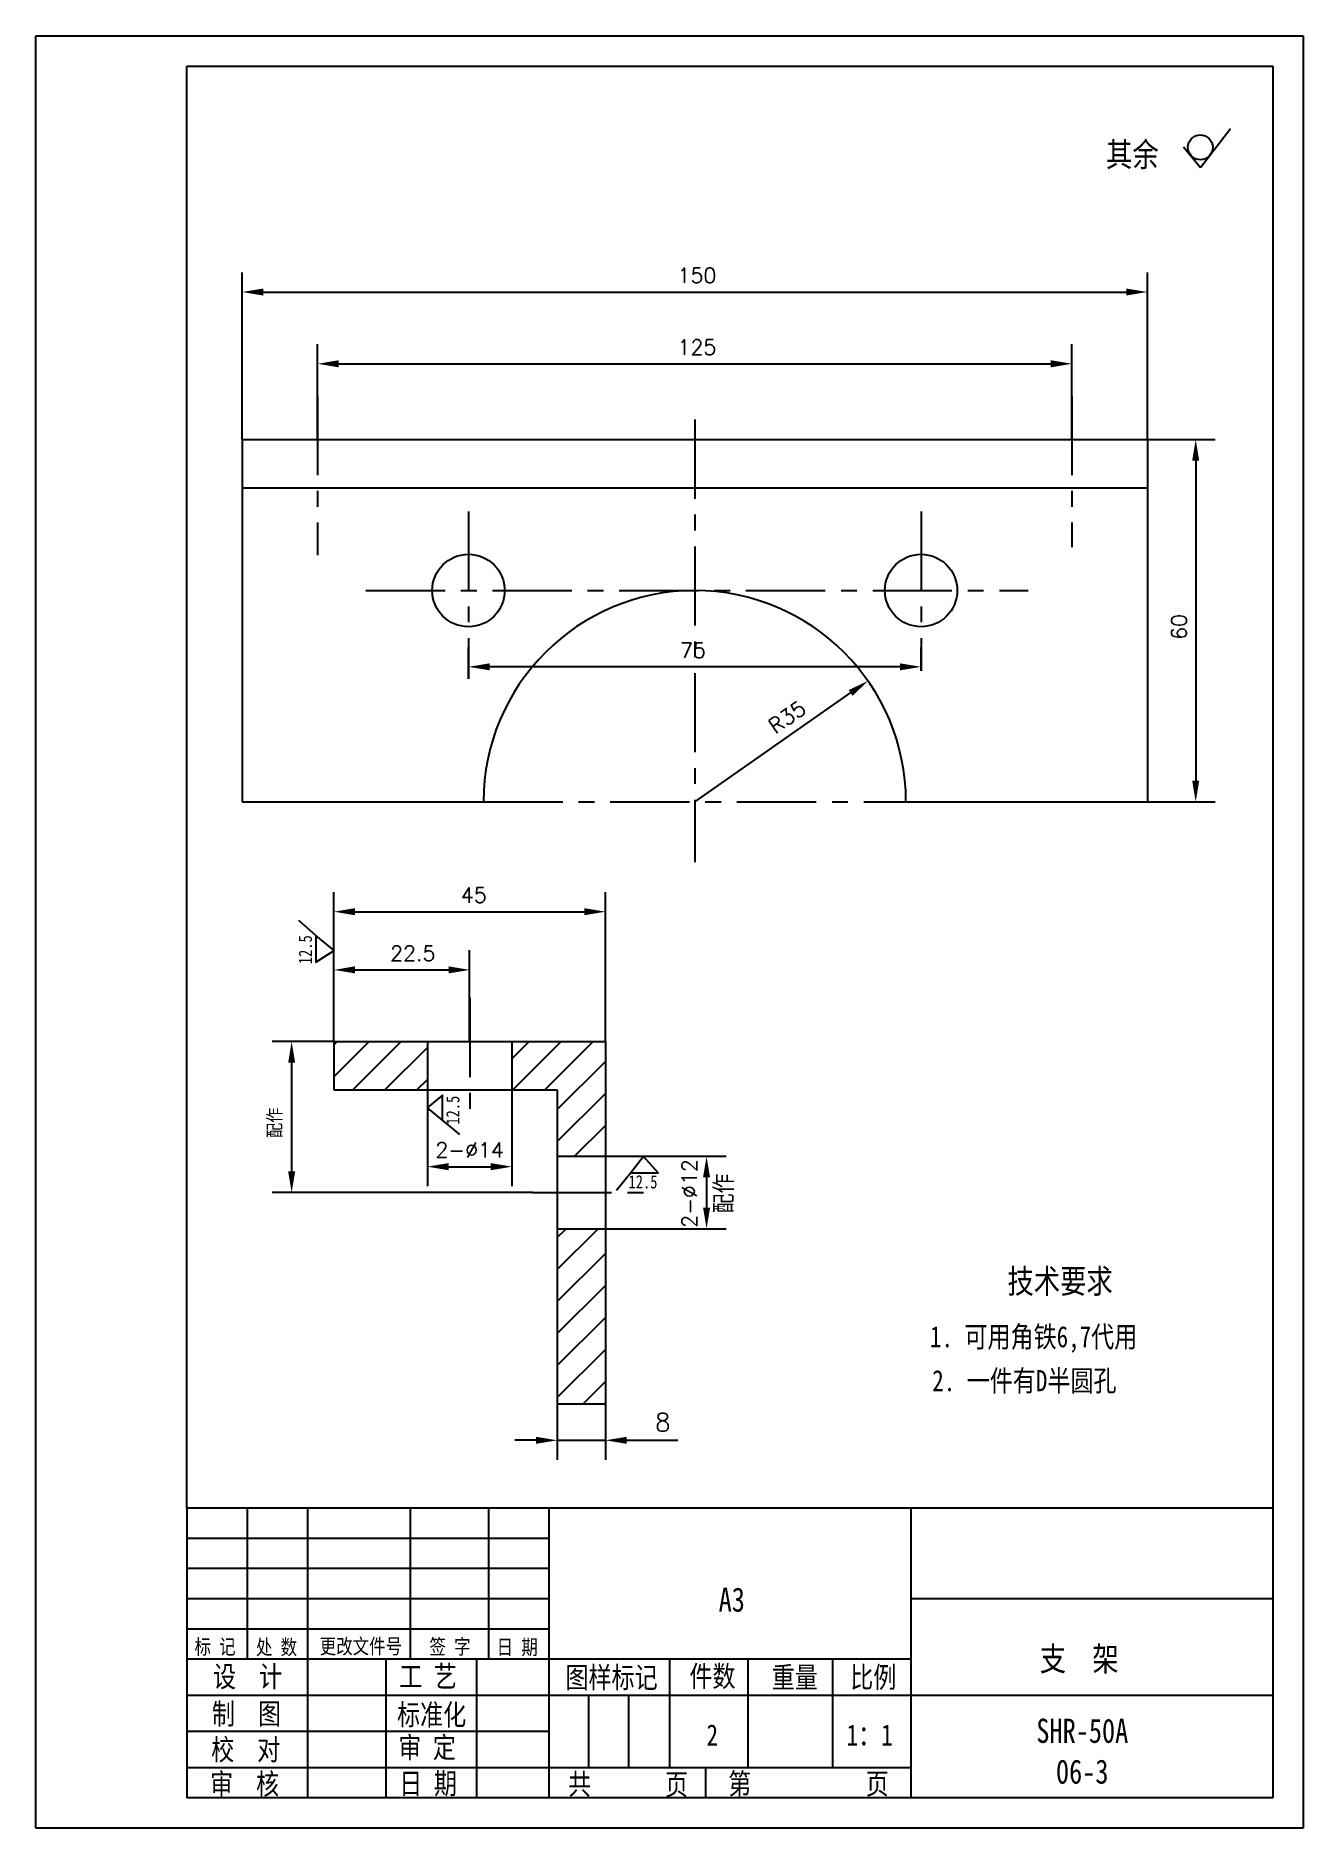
# Model space of a CAD drawing. Extents: x 338 to 548, y 125 to 422.
import ezdxf

# ---------------------------------------------------------------- set-up
doc = ezdxf.new("R2010")
doc.units = 0
doc.header["$LTSCALE"] = 10.5
doc.header["$MEASUREMENT"] = 0
doc.linetypes.add('CENTER', pattern=[2, 1.25, -0.25, 0.25, -0.25])
doc.layers.get('0').update_dxf_attribs({"color": 2, "linetype": 'CONTINUOUS'})
doc.layers.get('DEFPOINTS').update_dxf_attribs({"linetype": 'CONTINUOUS'})
doc.layers.add('PART', color=3, linetype='CONTINUOUS')
doc.layers.add('SMPEN_THICK', color=7, linetype='CONTINUOUS')
doc.styles.add('HZDX', font='', dxfattribs={"width": 0.8, "height": 7.5})
doc.styles.get("Standard").update_dxf_attribs({"font": 'txt.shx', "height": 2.5, "bigfont": 'hzfs.shx'})
doc.styles.get('HZDX').set_extended_font_data('SimSun')
doc.dimstyles.get("Standard").update_dxf_attribs({"dimtxt": 0.18, "dimasz": 0.18, "dimexe": 0.18, "dimexo": 0.0625, "dimgap": 0.09, "dimtad": 0, "dimtih": 1, "dimtoh": 1, "dimdec": 4, "dimzin": 0, "dimdsep": 46, "dimtxsty": 'Standard', "dimcen": 0.09, "dimadec": 0, "dimazin": 0, "dimtfac": 1, "dimtdec": 4, "dimtofl": 0, "dimtmove": 0, "dimatfit": 3, "dimfxl": 1, "dimtolj": 1, "dimtzin": 0, "dimarcsym": 0})

# ---------------------------------------------------------------- blocks, each defined once
blk = doc.blocks.new('*D4')
at = {"color": 2, "linetype": 'ByBlock', "transparency": 16777216}
for p, q in [((387.66, 255.15), (387.66, 270.29)), ((410.16, 255.15), (410.16, 270.29)), ((391.16, 267.04), (406.66, 267.04))]:
    blk.add_line(p, q, dxfattribs=at)
for points in [[(391.16, 267.63), (391.16, 266.46), (387.66, 267.04)], [(406.66, 267.63), (406.66, 266.46), (410.16, 267.04)]]:
    blk.add_solid(points, dxfattribs=at)
at = {"layer": 'DEFPOINTS', "color": 0, "linetype": 'ByBlock', "transparency": 16777216}
for p in [(410.16, 267.04), (387.66, 255.15), (410.16, 255.15)]:
    blk.add_point(p, dxfattribs=at)
at = {"color": 2, "linetype": 'ByBlock', "transparency": 16777216, "insert": (400.73, 269.79), "char_height": 2.5, "attachment_point": 5}
blk.add_mtext('\\A1;22.5', dxfattribs=at)
blk = doc.blocks.new('*D5')
at = {"color": 2, "linetype": 'ByBlock', "transparency": 16777216}
blk.add_line((447.46, 294.91), (473.29, 312.93), dxfattribs=at)
blk.add_solid([(472.96, 313.41), (473.62, 312.45), (476.16, 314.93)], dxfattribs=at)
at = {"layer": 'DEFPOINTS', "color": 0, "linetype": 'ByBlock', "transparency": 16777216}
for p in [(476.16, 314.93), (447.46, 294.91)]:
    blk.add_point(p, dxfattribs=at)
at = {"color": 2, "linetype": 'ByBlock', "transparency": 16777216, "insert": (462.77, 308.94), "char_height": 2.5, "attachment_point": 5, "rotation": 34.8992}
blk.add_mtext('\\A1;R35', dxfattribs=at)
blk = doc.blocks.new('*D6')
at = {"color": 2, "linetype": 'ByBlock', "transparency": 16777216}
for p, q in [((384.96, 354.91), (384.96, 370.73)), ((509.96, 354.91), (509.96, 370.73)), ((388.46, 367.48), (506.46, 367.48))]:
    blk.add_line(p, q, dxfattribs=at)
for points in [[(388.46, 368.06), (388.46, 366.89), (384.96, 367.48)], [(506.46, 368.06), (506.46, 366.89), (509.96, 367.48)]]:
    blk.add_solid(points, dxfattribs=at)
at = {"layer": 'DEFPOINTS', "color": 0, "linetype": 'ByBlock', "transparency": 16777216}
for p in [(509.96, 367.48), (384.96, 354.91), (509.96, 354.91)]:
    blk.add_point(p, dxfattribs=at)
at = {"color": 2, "linetype": 'ByBlock', "transparency": 16777216, "insert": (447.82, 370.23), "char_height": 2.5, "attachment_point": 5}
blk.add_mtext('\\A1;125', dxfattribs=at)
blk = doc.blocks.new('*D7')
at = {"color": 2, "linetype": 'ByBlock', "transparency": 16777216}
for p, q in [((372.46, 354.91), (372.46, 382.62)), ((522.46, 354.91), (522.46, 382.62)), ((375.96, 379.37), (518.96, 379.37))]:
    blk.add_line(p, q, dxfattribs=at)
for points in [[(375.96, 379.95), (375.96, 378.79), (372.46, 379.37)], [(518.96, 379.95), (518.96, 378.79), (522.46, 379.37)]]:
    blk.add_solid(points, dxfattribs=at)
at = {"layer": 'DEFPOINTS', "color": 0, "linetype": 'ByBlock', "transparency": 16777216}
for p in [(522.46, 379.37), (372.46, 354.91), (522.46, 354.91)]:
    blk.add_point(p, dxfattribs=at)
at = {"color": 2, "linetype": 'ByBlock', "transparency": 16777216, "insert": (447.82, 382.12), "char_height": 2.5, "attachment_point": 5}
blk.add_mtext('\\A1;150', dxfattribs=at)
blk = doc.blocks.new('*D8')
at = {"color": 2, "linetype": 'ByBlock', "transparency": 16777216}
for p, q in [((522.46, 354.91), (533.72, 354.91)), ((530.47, 351.41), (530.47, 298.41)), ((522.46, 294.91), (533.72, 294.91))]:
    blk.add_line(p, q, dxfattribs=at)
for points in [[(529.88, 351.41), (531.05, 351.41), (530.47, 354.91)], [(529.88, 298.41), (531.05, 298.41), (530.47, 294.91)]]:
    blk.add_solid(points, dxfattribs=at)
at = {"layer": 'DEFPOINTS', "color": 0, "linetype": 'ByBlock', "transparency": 16777216}
for p in [(522.46, 354.91), (522.46, 294.91), (530.47, 294.91)]:
    blk.add_point(p, dxfattribs=at)
at = {"color": 2, "linetype": 'ByBlock', "transparency": 16777216, "insert": (527.72, 323.87), "char_height": 2.5, "attachment_point": 5, "rotation": 90}
blk.add_mtext('\\A1;60', dxfattribs=at)
blk = doc.blocks.new('*D9')
at = {"color": 2, "linetype": 'ByBlock', "transparency": 16777216}
for p, q in [((387.66, 255.15), (387.66, 279.93)), ((432.66, 255.15), (432.66, 279.93)), ((391.16, 276.68), (429.16, 276.68))]:
    blk.add_line(p, q, dxfattribs=at)
for points in [[(391.16, 277.27), (391.16, 276.1), (387.66, 276.68)], [(429.16, 277.27), (429.16, 276.1), (432.66, 276.68)]]:
    blk.add_solid(points, dxfattribs=at)
at = {"layer": 'DEFPOINTS', "color": 0, "linetype": 'ByBlock', "transparency": 16777216}
for p in [(432.66, 276.68), (387.66, 255.15), (432.66, 255.15)]:
    blk.add_point(p, dxfattribs=at)
at = {"color": 2, "linetype": 'ByBlock', "transparency": 16777216, "insert": (410.84, 279.43), "char_height": 2.5, "attachment_point": 5}
blk.add_mtext('\\A1;45', dxfattribs=at)
blk = doc.blocks.new('*D10')
at = {"color": 2, "linetype": 'ByBlock', "transparency": 16777216}
for p, q in [((403.16, 247.15), (403.16, 231.18)), ((417.16, 247.15), (417.16, 231.18)), ((406.66, 234.43), (413.66, 234.43))]:
    blk.add_line(p, q, dxfattribs=at)
for points in [[(406.66, 235.02), (406.66, 233.85), (403.16, 234.43)], [(413.66, 235.02), (413.66, 233.85), (417.16, 234.43)]]:
    blk.add_solid(points, dxfattribs=at)
at = {"layer": 'DEFPOINTS', "color": 0, "linetype": 'ByBlock', "transparency": 16777216}
for p in [(403.16, 247.15), (417.16, 247.15), (417.16, 234.43)]:
    blk.add_point(p, dxfattribs=at)
at = {"color": 2, "linetype": 'ByBlock', "transparency": 16777216, "insert": (410.16, 237.18), "char_height": 2.5, "attachment_point": 5}
blk.add_mtext('\\A1;2-∅14', dxfattribs=at)
blk = doc.blocks.new('*D11')
at = {"color": 2, "linetype": 'ByBlock', "transparency": 16777216}
for p, q in [((409.96, 315.28), (409.96, 320.51)), ((484.96, 316.6), (484.96, 320.51)), ((481.46, 317.26), (413.46, 317.26))]:
    blk.add_line(p, q, dxfattribs=at)
for points in [[(413.46, 317.84), (413.46, 316.68), (409.96, 317.26)], [(481.46, 317.84), (481.46, 316.68), (484.96, 317.26)]]:
    blk.add_solid(points, dxfattribs=at)
at = {"layer": 'DEFPOINTS', "color": 0, "linetype": 'ByBlock', "transparency": 16777216}
for p in [(409.96, 317.26), (409.96, 315.28), (484.96, 316.6)]:
    blk.add_point(p, dxfattribs=at)
at = {"color": 2, "linetype": 'ByBlock', "transparency": 16777216, "insert": (447.16, 320.01), "char_height": 2.5, "attachment_point": 5}
blk.add_mtext('\\A1;75', dxfattribs=at)
blk = doc.blocks.new('*D12')
at = {"color": 2, "linetype": 'ByBlock', "transparency": 16777216}
for p, q in [((424.66, 195.15), (424.66, 185.84)), ((432.66, 195.15), (432.66, 185.84)), ((421.16, 189.09), (417.66, 189.09)), ((424.66, 189.09), (432.66, 189.09)), ((436.16, 189.09), (444.66, 189.09))]:
    blk.add_line(p, q, dxfattribs=at)
for points in [[(421.16, 189.67), (421.16, 188.51), (424.66, 189.09)], [(436.16, 189.67), (436.16, 188.51), (432.66, 189.09)]]:
    blk.add_solid(points, dxfattribs=at)
at = {"layer": 'DEFPOINTS', "color": 0, "linetype": 'ByBlock', "transparency": 16777216}
for p in [(424.66, 195.15), (432.66, 195.15), (432.66, 189.09)]:
    blk.add_point(p, dxfattribs=at)
at = {"color": 2, "linetype": 'ByBlock', "transparency": 16777216, "insert": (442.16, 192.09), "char_height": 3, "attachment_point": 5}
blk.add_mtext('\\A1;8', dxfattribs=at)
blk = doc.blocks.new('*D13')
at = {"color": 2, "linetype": 'ByBlock', "transparency": 16777216}
for p, q in [((387.66, 255.15), (377.41, 255.15)), ((380.66, 251.65), (380.66, 233.65)), ((420.56, 230.15), (377.41, 230.15))]:
    blk.add_line(p, q, dxfattribs=at)
for points in [[(380.08, 251.65), (381.25, 251.65), (380.66, 255.15)], [(380.08, 233.65), (381.25, 233.65), (380.66, 230.15)]]:
    blk.add_solid(points, dxfattribs=at)
at = {"layer": 'DEFPOINTS', "color": 0, "linetype": 'ByBlock', "transparency": 16777216}
for p in [(387.66, 255.15), (380.66, 230.15), (420.56, 230.15)]:
    blk.add_point(p, dxfattribs=at)
at = {"color": 2, "linetype": 'ByBlock', "transparency": 16777216, "insert": (377.91, 241.7), "char_height": 2.5, "attachment_point": 5, "rotation": 90}
blk.add_mtext('\\A1;配作', dxfattribs=at)

msp = doc.modelspace()

# ---------------------------------------------------------------- hatches: boundary and pattern name
at = {"layer": 'SMPEN_THICK'}
h = msp.add_hatch(dxfattribs=at)
h.set_pattern_fill('ANSI31', color=256, scale=30, style=0)
h.set_pattern_definition([(45, (-2.7895, -19.1613), (-2.65165, 2.65165), [])])
h.paths.add_polyline_path([(403.1611, 247.14888), (403.1611, 255.14888), (387.6611, 255.14888), (387.6611, 247.14888)])
h.paths.add_polyline_path([(417.1611, 255.14888), (417.1611, 247.14888), (424.6611, 247.14888), (424.6611, 236.14888), (432.6611, 236.14888), (432.6611, 255.14888)])
h.paths.add_polyline_path([(432.6611, 195.14888), (432.6611, 224.14888), (424.6611, 224.14888), (424.6611, 195.14888)])

# ---------------------------------------------------------------- linework, layer by layer
at = {"color": 2, "linetype": 'ByBlock'}
for p, q in [((432.6611, 236.14888), (452.6644, 236.14888)), ((449.4144, 232.64888), (449.4144, 227.64888)), ((432.6611, 224.14888), (452.6644, 224.14888))]:
    msp.add_line(p, q, dxfattribs=at)
for points in [[(448.83107, 232.64888), (449.99773, 232.64888), (449.4144, 236.14888)], [(448.83107, 227.64888), (449.99773, 227.64888), (449.4144, 224.14888)]]:
    msp.add_solid(points, dxfattribs=at)
at = {"layer": 'DEFPOINTS', "color": 0, "linetype": 'ByBlock'}
for p in [(432.6611, 236.14888), (432.6611, 224.14888), (449.4144, 224.14888)]:
    msp.add_point(p, dxfattribs=at)
at = {"layer": 'PART', "linetype": 'Continuous'}
for p, q in [((338.27444, 421.82003), (548.27444, 421.82003)), ((548.27444, 421.82003), (548.27444, 124.82003)), ((543.27444, 177.82003), (363.27444, 177.82003)), ((373.27444, 177.82003), (373.27444, 152.82003)), ((383.27444, 177.82003), (383.27444, 129.82003)), ((400.27444, 177.82003), (400.27444, 152.82003)), ((413.27444, 177.82003), (413.27444, 152.82003)), ((423.27444, 177.82003), (423.27444, 129.82003)), ((483.27444, 177.82003), (483.27444, 129.82003)), ((543.27444, 162.82003), (483.27444, 162.82003)), ((396.27444, 152.82003), (396.27444, 129.82003)), ((411.27444, 152.82003), (411.27444, 129.82003)), ((443.27444, 152.82003), (443.27444, 134.82003)), ((456.27444, 152.82003), (456.27444, 134.82003)), ((470.27444, 152.82003), (470.27444, 134.82003)), ((429.87444, 146.82003), (429.87444, 134.82003)), ((436.47444, 146.82003), (436.47444, 134.82003)), ((543.27444, 146.82003), (483.27444, 146.82003)), ((449.25116, 134.82003), (449.25116, 129.82003)), ((548.27444, 124.82003), (338.27444, 124.82003))]:
    msp.add_line(p, q, dxfattribs=at)
at = {"layer": 'PART', "color": 5, "linetype": 'Continuous'}
for p, q in [((363.27444, 416.82003), (543.27444, 416.82003)), ((543.27444, 416.82003), (543.27444, 129.82003)), ((372.45539, 354.90573), (372.45539, 294.90573)), ((372.45539, 354.90573), (522.45539, 354.90573)), ((522.45539, 354.90573), (522.45539, 294.90573)), ((372.45539, 346.90573), (522.45539, 346.90573)), ((372.45539, 294.90573), (412.45539, 294.90573)), ((482.45539, 294.90573), (522.45539, 294.90573)), ((387.6611, 255.14888), (432.6611, 255.14888)), ((387.6611, 255.14888), (387.6611, 247.14888)), ((403.1611, 255.14888), (403.1611, 247.14888)), ((417.1611, 255.14888), (417.1611, 247.14888)), ((432.6611, 255.14888), (432.6611, 195.14888)), ((387.6611, 247.14888), (424.6611, 247.14888)), ((424.6611, 247.14888), (424.6611, 195.14888)), ((424.6611, 236.14888), (432.6611, 236.14888)), ((424.6611, 224.14888), (432.6611, 224.14888)), ((424.6611, 195.14888), (432.6611, 195.14888)), ((363.27444, 177.82003), (363.27444, 129.82003)), ((543.27444, 129.82003), (363.27444, 129.82003))]:
    msp.add_line(p, q, dxfattribs=at)
for centre in [(409.95539, 329.90573), (484.95539, 329.90573)]:
    msp.add_circle(centre, 6, dxfattribs=at)
msp.add_arc((447.45539, 294.90573), 35, 0, 180, dxfattribs=at)
at = {"layer": 'SMPEN_THICK', "color": 3}
msp.add_line((338.27444, 124.82003), (338.27444, 421.82003), dxfattribs=at)
at = {"layer": 'SMPEN_THICK', "color": 5}
msp.add_line((363.27444, 177.82003), (363.27444, 416.82003), dxfattribs=at)
at = {"layer": 'SMPEN_THICK'}
for p, q in [((531.24201, 399.998), (536.24344, 406.45134)), ((528.42854, 403.44933), (531.24201, 399.998)), ((384.69259, 272.76225), (381.86451, 275.21741)), ((405.63921, 242.104), (408.45211, 239.75513)), ((436.8432, 233.43952), (434.47123, 230.48832)), ((423.27444, 172.82003), (363.27444, 172.82003)), ((423.27444, 167.82003), (363.27444, 167.82003)), ((423.27444, 162.82003), (363.27444, 162.82003)), ((423.27444, 157.82003), (363.27444, 157.82003)), ((483.27444, 152.82003), (363.27444, 152.82003)), ((483.27444, 146.82003), (363.27444, 146.82003)), ((423.27444, 140.82003), (363.27444, 140.82003)), ((483.27444, 134.82003), (363.27444, 134.82003))]:
    msp.add_line(p, q, dxfattribs=at)
at = {"layer": 'SMPEN_THICK', "linetype": 'CENTER'}
for p, q in [((384.95539, 362.1726), (384.95539, 335.74761)), ((509.95539, 362.1726), (509.95539, 337.06886)), ((447.45539, 358.22611), (447.45539, 284.87951)), ((409.95539, 343.01448), (409.95539, 315.27838)), ((484.95539, 343.01448), (484.95539, 316.59985)), ((392.94872, 329.90573), (502.68717, 329.90573)), ((412.45539, 294.90573), (482.45539, 294.90573)), ((410.1611, 262.41575), (410.1611, 241.53551)), ((420.56364, 230.14888), (440.54392, 230.14888))]:
    msp.add_line(p, q, dxfattribs=at)
at = {"layer": 'SMPEN_THICK'}
for points in [[(387.68452, 270.26896), (384.69259, 272.76225), (384.69259, 268.30721)], [(403.10924, 244.20256), (405.63921, 242.104), (405.63921, 246.30112)], [(438.95556, 236.1358), (436.8432, 233.43952), (441.42091, 233.43952)]]:
    msp.add_lwpolyline(points, close=True, dxfattribs=at)
msp.add_circle((531.23679, 403.35123), 2.05762, dxfattribs=at)

# ---------------------------------------------------------------- texts
at = {"color": 2, "linetype": 'ByBlock', "attachment_point": 5, "rotation": 90}
for s, insert, char_height in [('\\A1;2-∅12', (446.56003, 229.98989), 2.5), ('配作', (452.31149, 229.98989), 3.273302)]:
    msp.add_mtext(s, dxfattribs=dict(at, insert=insert, char_height=char_height))
at = {"layer": 'SMPEN_THICK', "style": 'HZDX', "width": 0.8}
for s, height, p in [('其余', 4, (515.61447, 400.16091)), ('12.5', 2.2, (436.48899, 230.82796)), ('技术要求', 4, (499.27024, 213.46525)), ('1. 可用角铁6,7代用', 3.5, (486.43648, 204.5024)), ('2. 一件有D半圆孔', 3.5, (486.81149, 197.21787)), ('A3', 4, (451.41714, 160.69783)), ('标 记', 2.5, (364.55547, 153.64367)), ('处 数', 2.5, (374.75195, 153.56361)), ('更改文件号', 2.5, (385.31524, 153.70574)), ('签 字', 2.5, (403.49243, 153.6497)), ('日 期', 2.5, (414.62753, 153.58283)), ('支  架', 4, (504.62965, 150.88156)), ('设  计', 3.5, (367.63513, 148.20193)), ('工 艺', 3.5, (398.49379, 148.21317)), ('图样标记', 3.5, (426.03251, 148.04075)), ('件数', 3.5, (446.5752, 148.24653)), ('重量', 3.5, (460.22055, 148.06358)), ('比例', 3.5, (473.22546, 148.0864)), ('制  图', 3.5, (367.45209, 142.01682)), ('标准化', 3.5, (398.12772, 141.87952)), ('SHR-50A', 4, (504.05844, 138.95315)), ('校  对', 3.5, (367.32632, 136.09471)), ('审 定', 3.5, (398.33359, 136.44901)), ('2', 3.5, (449.4131, 138.50918)), ('1：1', 3.5, (472.61863, 138.50918)), ('审  核', 3.5, (367.14329, 130.4012)), ('日 期', 3.5, (398.5015, 130.47949)), ('共', 3.5, (426.46708, 130.38855)), ('页', 3.5, (442.52631, 130.30849)), ('第', 3.5, (453.00317, 130.4342)), ('页', 3.5, (475.79989, 130.4342)), ('06-3', 4, (507.31197, 132.1914))]:
    msp.add_text(s, height=height, dxfattribs=at).set_placement(p)
for p in [(384.02127, 267.99608), (408.46456, 241.3929)]:
    msp.add_text('12.5', height=2.2, rotation=90, dxfattribs=at).set_placement(p)

# ---------------------------------------------------------------- dimensions: what is measured, and where the dimension line sits
at = {"layer": 'SMPEN_THICK'}
for base, p1, p2, picture, middle in [((522.45539, 379.36961), (372.45539, 354.90573), (522.45539, 354.90573), '*D7', (447.81695, 379.36961)), ((509.95539, 367.47639), (384.95539, 354.90573), (509.95539, 354.90573), '*D6', (447.81695, 367.47639)), ((409.95539, 317.26059), (484.95539, 316.59985), (409.95539, 315.27838), '*D11', (447.15577, 317.26059)), ((432.6611, 276.6819), (387.6611, 255.14888), (432.6611, 255.14888), '*D9', (410.83893, 276.6819)), ((410.1611, 267.04478), (387.6611, 255.14888), (410.1611, 255.14888), '*D4', (400.7281, 267.04478))]:
    dim = msp.add_linear_dim(base=base, p1=p1, p2=p2, dimstyle='Standard', override={"dimtxt": 5, "dimasz": 3.5, "dimexe": 3.25, "dimexo": 0, "dimgap": 1.5, "dimtad": 1, "dimtih": 0, "dimtoh": 0, "dimzin": 8, "dimclrd": 2, "dimclre": 2, "dimclrt": 2, "dimtm": 0.115, "dimtfac": 0.66667, "dimtofl": 1, "dimatfit": 1, "dimtvp": 5, "dimtzin": 8}, dxfattribs=at)
    dim.commit()
    dim.dimension.update_dxf_attribs({"geometry": picture, "text_midpoint": middle, "dimtype": 160})
dim = msp.add_linear_dim(base=(530.46504, 294.90573), p1=(522.45539, 354.90573), p2=(522.45539, 294.90573), angle=90, dimstyle='Standard', override={"dimtxt": 5, "dimasz": 3.5, "dimexe": 3.25, "dimexo": 0, "dimgap": 1.5, "dimtad": 1, "dimtih": 0, "dimtoh": 0, "dimzin": 8, "dimclrd": 2, "dimclre": 2, "dimclrt": 2, "dimtm": 0.115, "dimtfac": 0.66667, "dimtofl": 1, "dimatfit": 1, "dimtvp": 5, "dimtzin": 8}, dxfattribs=at)
dim.commit()
dim.dimension.update_dxf_attribs({"geometry": '*D8', "text_midpoint": (530.46504, 323.86793), "dimtype": 160})
dim = msp.add_radius_dim(center=(447.45539, 294.90573), mpoint=(476.16098, 314.93044), dimstyle='Standard', override={"dimtxt": 5, "dimasz": 3.5, "dimexe": 3.25, "dimexo": 0, "dimgap": 1.5, "dimtad": 1, "dimtih": 0, "dimtoh": 0, "dimzin": 8, "dimclrd": 2, "dimclre": 2, "dimclrt": 2, "dimtm": 0.115, "dimtfac": 0.66667, "dimtofl": 1, "dimatfit": 1, "dimtvp": 5, "dimtzin": 8}, dxfattribs=at)
dim.commit()
dim.dimension.update_dxf_attribs({"geometry": '*D5', "text_midpoint": (464.34657, 306.68884), "dimtype": 164})
dim = msp.add_linear_dim(base=(380.66334, 230.14888), p1=(387.6611, 255.14888), p2=(420.56364, 230.14888), angle=90, text='配作', dimstyle='Standard', override={"dimtxt": 5, "dimasz": 3.5, "dimexe": 3.25, "dimexo": 0, "dimgap": 1.5, "dimtad": 1, "dimtih": 0, "dimtoh": 0, "dimzin": 8, "dimclrd": 2, "dimclre": 2, "dimclrt": 2, "dimtm": 0.115, "dimtfac": 0.66667, "dimtofl": 1, "dimatfit": 1, "dimtvp": 5, "dimtzin": 8}, dxfattribs=at)
dim.commit()
dim.dimension.update_dxf_attribs({"geometry": '*D13', "text_midpoint": (380.66334, 241.69681), "dimtype": 160})
for base, p1, p2, text, picture, middle in [((417.1611, 234.43174), (403.1611, 247.14888), (417.1611, 247.14888), '2-%%c<>', '*D10', (410.1611, 234.43174)), ((432.6611, 189.09046), (424.6611, 195.14888), (432.6611, 195.14888), '8', '*D12', (442.1611, 189.09046))]:
    dim = msp.add_linear_dim(base=base, p1=p1, p2=p2, text=text, dimstyle='Standard', override={"dimtxt": 5, "dimasz": 3.5, "dimexe": 3.25, "dimexo": 0, "dimgap": 1.5, "dimtad": 1, "dimtih": 0, "dimtoh": 0, "dimzin": 8, "dimclrd": 2, "dimclre": 2, "dimclrt": 2, "dimtm": 0.115, "dimtfac": 0.66667, "dimtofl": 1, "dimatfit": 1, "dimtvp": 5, "dimtzin": 8}, dxfattribs=at)
    dim.commit()
    dim.dimension.update_dxf_attribs({"geometry": picture, "text_midpoint": middle, "dimtype": 160})

doc.saveas('drawing.dxf')
